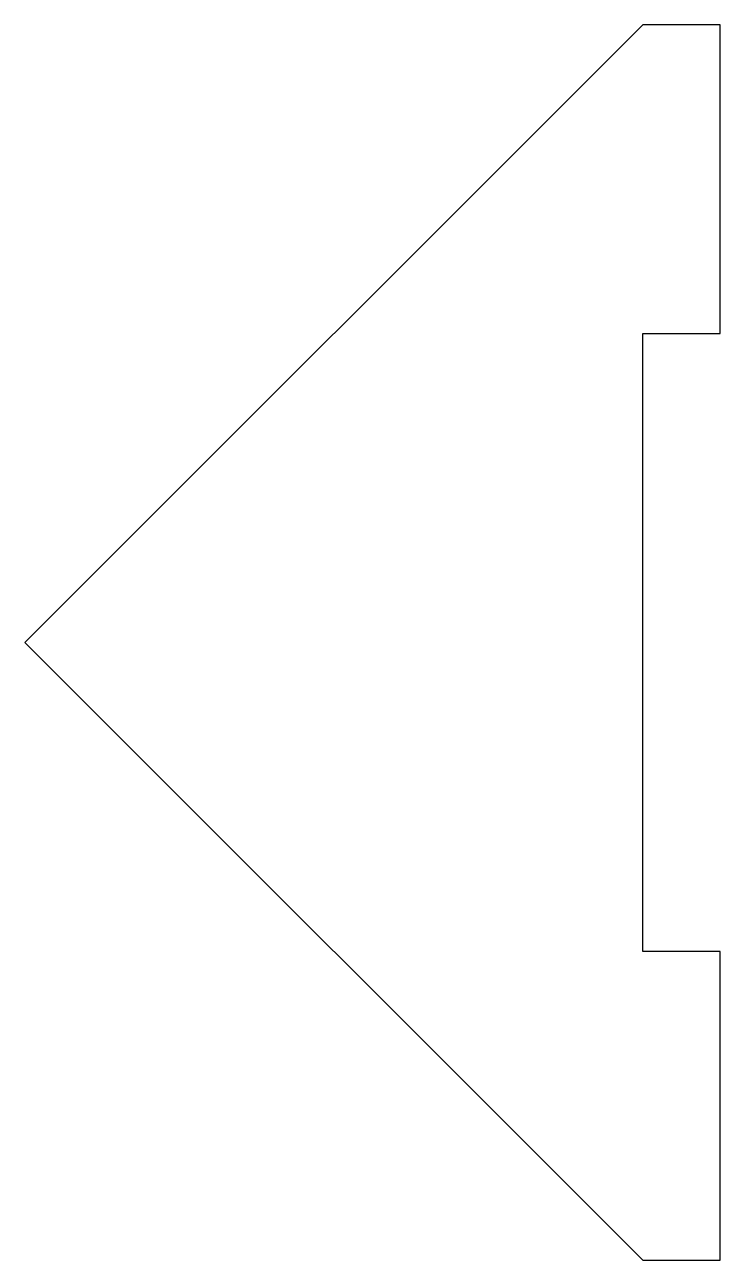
# Model space of a CAD drawing. Header units: inches. Extents: x -1 to 0.12, y 0 to 2.
import ezdxf

# ---------------------------------------------------------------- set-up
doc = ezdxf.new("R2010")
doc.units = ezdxf.units.IN
doc.header["$MEASUREMENT"] = 0

msp = doc.modelspace()

# ---------------------------------------------------------------- linework, layer by layer
msp.add_lwpolyline([(0.125, 2), (0, 2), (-1, 1), (0, 0), (0.125, 0), (0.125, 0.5), (0, 0.5), (0, 1.5), (0.125, 1.5)], close=True)

doc.saveas('drawing.dxf')
